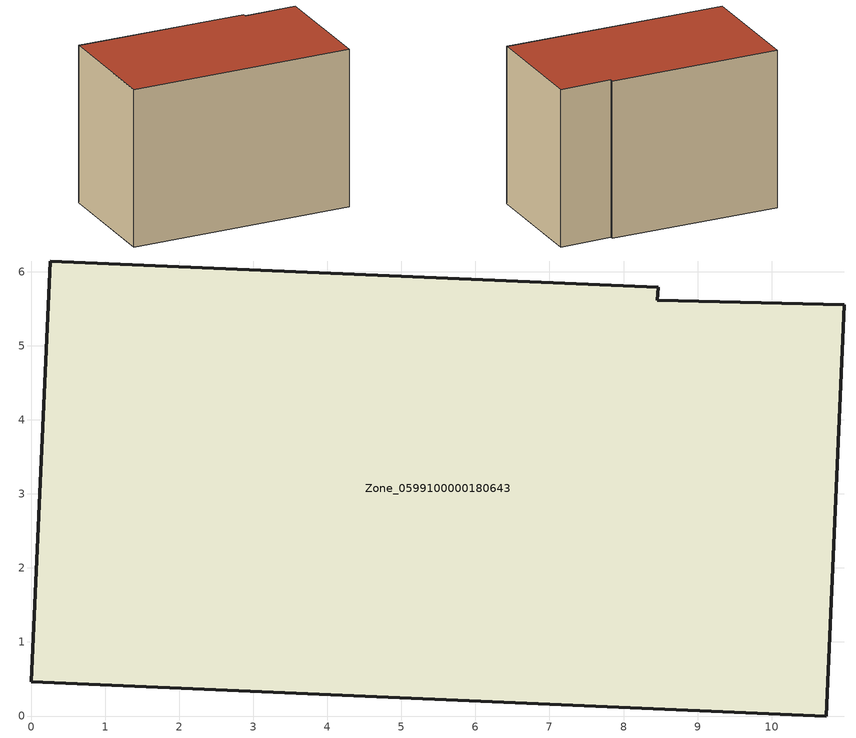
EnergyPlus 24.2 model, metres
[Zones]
Zone_0599100000180643
 floor ground (C_G): 8.47,5.79 8.46,5.62 10.98,5.55 10.74,0 0,0.47 0.26,6.15 z1.51
 wall outside (C_F): 8.47,5.79 0.26,6.15 0,0.47 10.74,0 10.98,5.55 8.46,5.62 8.47,5.79 z1.51:9.16
 roof outside (C_R): 8.46,5.62 8.47,5.79 0.26,6.15 0,0.47 10.74,0 10.98,5.55 z9.16
[BUILDING]
Pand.0599100000180643: North Axis=0; Terrain=City; Loads Convergence Tolerance Value=0.04; Temperature Convergence Tolerance Value=0.4; Solar Distribution=FullExterior; Maximum Number of Warmup Days=25; Minimum Number of Warmup Days=1
[Site:Location]
Rotterdam.The.Hague.AP_ZH_NLD Design_Conditions: Latitude=51.96; Longitude=4.45; Time Zone=1; Elevation=-4.5
[SITE:GROUNDTEMPERATURE:BUILDINGSURFACE]
18, 18, 18, 18, 18, 18, 18, 18, 18, 18, 18, 18
[MATERIAL] Thermal Absorptance=0.9; Solar Absorptance=0.7; Visible Absorptance=0.7
Name | Roughness | Thickness | Conductivity | Density | Specific Heat
G.TI.1946-1964 | MediumSmooth | 0.15 | 1 | 540 | 1210
F.TI.1946-1964 | Rough | 0.3 | 0.857143 | 1920 | 840
R.TI.1946-1964 | MediumRough | 0.2 | 0.277778 | 1500 | 1000
[CONSTRUCTION]
C_G: G.TI.1946-1964
C_F: F.TI.1946-1964
C_R: R.TI.1946-1964
[ZONE]
Zone_0599100000180643: Type=1; Multiplier=1; Ceiling Height=Autocalculate; Volume=Autocalculate; Floor Area=autocalculate; Part of Total Floor Area=Yes
[ZONEINFILTRATION:DESIGNFLOWRATE]
Infil_Zone_0599100000180643: Zone or ZoneList or Space or SpaceList=Zone_0599100000180643; Schedule=AlwaysOn; Design Flow Rate Calculation Method=Flow/Area; Flow Rate per Floor Area=0.003; Constant Term Coefficient=1; Temperature Term Coefficient=0; Velocity Term Coefficient=0; Velocity Squared Term Coefficient=0
[HVACTEMPLATE:ZONE:IDEALLOADSAIRSYSTEM]
Zone_0599100000180643: Maximum Heating Supply Air Temperature=50; Minimum Cooling Supply Air Temperature=13; Maximum Heating Supply Air Humidity Ratio=0.0156; Minimum Cooling Supply Air Humidity Ratio=0.0077; Heating Limit=NoLimit; Cooling Limit=NoLimit; Dehumidification Control Type=ConstantSensibleHeatRatio; Cooling Sensible Heat Ratio=0.7; Dehumidification Setpoint=60; Humidification Control Type=None; Humidification Setpoint=30; Outdoor Air Method=None; Outdoor Air Flow Rate per Person=0.00944; Outdoor Air Flow Rate per Zone Floor Area=0; Outdoor Air Flow Rate per Zone=0; Demand Controlled Ventilation Type=None; Outdoor Air Economizer Type=NoEconomizer; Heat Recovery Type=None; Sensible Heat Recovery Effectiveness=0.7; Latent Heat Recovery Effectiveness=0.65
[ZONECONTROL:THERMOSTAT]
ThermostatControl_Zone_0599100000180643: Zone or ZoneList=Zone_0599100000180643; Control Type Schedule=DualSetpointControlType; Control 1=Thermostat_Zone_0599100000180643; Temperature Difference Between Cutout And Setpoint=0
[THERMOSTATSETPOINT:DUALSETPOINT]
Thermostat_Zone_0599100000180643: Heating Setpoint Temperature Schedule=HeatingSetpoint_Zone_0599100000180643; Cooling Setpoint Temperature Schedule=CoolingSetpoint_Zone_0599100000180643
[SCHEDULE:COMPACT]
HeatingSetpoint_Zone_0599100000180643: Through: 12/31, For: AllDays, Until: 24:00, 21
CoolingSetpoint_Zone_0599100000180643: Through: 12/31, For: AllDays, Until: 24:00, 24
DualSetpointControlType: Through: 12/31, For: AllDays, Until: 24:00, 4
AlwaysOn: Through: 12/31, For: AllDays, Until: 24:00, 1
